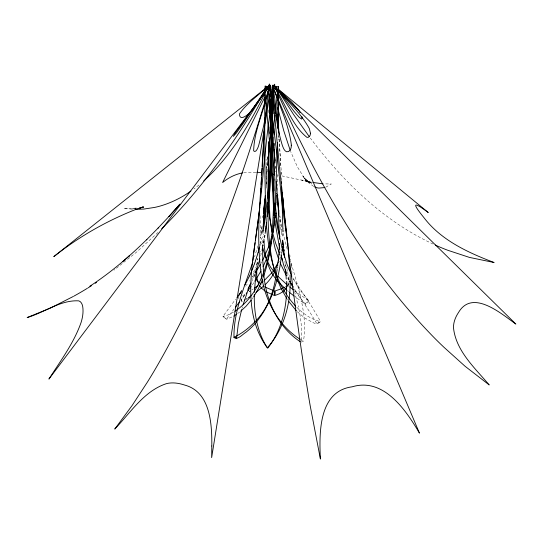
<?xml version="1.0" encoding="UTF-8"?>
<svg xmlns="http://www.w3.org/2000/svg" width="543" height="543" viewBox="0 0 543 543"><rect width="100%" height="100%" fill="white"/><g stroke="black" fill="none" stroke-linecap="round" stroke-linejoin="round"><path stroke-width="0.41" stroke-dasharray="2.71 2.04" d="M260.07 215.768L260.803 235.547L260.905 235.071M278.152 134.406L278.104 139.843M283.894 228.44L283.901 228.026M277.826 174.473L277.609 186.29M262.608 242.925L262.656 240.271M283.874 230.313L283.846 231.556M291.91 273.557L291.863 270.584M262.71 238.153L262.744 236.829M283.779 233.809L283.758 234.216M283.745 234.624L283.717 235.234M267.224 159.452L267.428 156.146M266.077 178.05L266.803 166.294M267.204 159.472L267.421 156.017M266.07 176.808L266.749 166.402M276.815 203.625L276.747 204.521M267.434 169.301L267.197 172.464M266.756 178.05L266.077 186.29M266.749 180.765L266.07 188.713M301.338 340.122C302.315 328.576 300.652 316.983 298.182 305.723M256.975 264.794L257.681 258.624M262.004 226.316L260.823 235.574M261.984 226.777L261.359 231.583M256.839 264.74L257.667 258.482M261.332 231.834L260.857 235.397M260.647 236.904L260.47 238.228L260.647 236.938M262.018 230.47L261.902 230.951M287.776 284.301L288.313 278.959L287.729 271.588M261.312 253.33L260.918 254.939M261.027 234.583L261.142 234.101M260.803 255.4L260.633 256.086M260.694 251.348L260.497 252.081M260.158 253.303L259.954 254.043M242.049 308.234L242.463 306.809M257.959 245.864L254.511 256.92M257.287 263.002L256.724 264.767M280.344 257.104L279.815 258.678M256.561 265.269L256.065 266.796M255.896 267.305L255.644 268.066M255.217 269.348L254.694 270.889M254.518 271.405L252.536 277.134M252.162 278.186L251.789 279.245M254.518 275.097L251.803 281.437M261.95 269.131L261.733 269.559M261.957 261.774L261.135 263.267M289.181 283.107L287.016 286.745L288.985 283.487M244.296 295.304L241.397 300.347L241.425 302.044M287.03 286.582L289.039 283.371M254.477 274.059L253.886 274.934M253.846 282.693L251.884 285.537M253.194 297.428L251.809 299.383M253.588 275.369L253.133 276.027M252.828 276.462L252.522 276.903M308.641 300.713L305.892 304.596L299.641 297.272L294.605 289.982M249.841 280.643L249.515 281.084M247.208 284.199L246.359 285.319M246.02 285.767L245.68 286.215M244.995 294.863L241.676 299.159M234.128 308.886L226.499 319.128L222.901 316.413L235.587 299.247M240.963 300.075L241.499 299.39M288.842 283.555L287.79 284.729M158.027 232.424L136.721 251.972L113.969 270.204M198.908 185.054L193.966 188.903M239.667 312.055L237.569 313.623M285.781 286.412L285.041 286.908M253.119 289.012L251.85 289.874M244.968 294.354L242.402 295.962M242.361 301.541L240.956 299.634M233.429 312.177L227.992 314.947L222.874 316.555L226.479 319.257L232.777 316.61M325.698 187.233L331.366 183.975L323.648 183.88M301.134 342.11L303.456 341.147C305.729 327.748 304.134 314.044 301.433 300.836M243.719 172.722L256.194 172.199M132.051 208.302L136.558 208.132L123.553 208.471L134.026 209.32M136.544 208.132L135.031 208.193L136.205 208.152M265.955 173.176L266.552 173.258M238.974 297.958L238.343 297.639L239.083 298.691M277.758 175.111L278.342 175.219M312.157 182.312L306.557 181.172M281.878 175.891L305.838 181.016M307.976 181.477L301.738 180.059L309.944 182.129L305.628 180.799L311.119 182.733L306.408 180.826L308.763 181.925M306.856 181.287L310.657 182.19M433.151 244.078C383.365 220.926 343.061 181.538 310.372 138.105M307.44 181.233L305.227 180.079L311.634 183.432L304.813 179.333L308.723 182.034M313.725 186.459L308.336 182.55L302.892 176.204L307.752 181.701L304.589 178.443M302.41 340.712L300.747 339.674M294.544 290.627L307.915 300.238L305.22 304.148L295.175 296.865M307.209 180.995L309.3 182.652L304.277 178.369L307.738 181.477M289.175 286.48L287.797 285.367M288.516 291.611L287.756 290.973M297.265 311.709L304.827 318.028L313.114 322.678L316.454 323.981L320.051 321.653L313.813 319.454L307.698 316.23L302.146 312.245L296.648 307.189M304.474 178.226L306.123 180.093M304.114 177.771L297.388 166.871L290.566 151.287M287.79 300.001L287.369 299.369M294.503 289.073L309.646 311.818L317.037 323.967L320.621 321.578L311.94 306.829L292.48 277.378M289.012 280.29L287.159 277.106M287.091 268.439L286.582 267.536M286.453 267.305L284.369 263.477M308.662 300.618L299.641 289.582L292.501 277.561M289.188 279.883L287.118 275.091M279.604 261.692L279.421 261.244M254.538 276.611L253.174 271.31M291.163 263.117L297.802 285.883L301.311 300.252M290.844 262.059L290.539 261M294.557 291.415L298.053 305.139M287.138 249.047L283.724 235.696M280.493 252.434L280.337 251.714M281.695 226.587L279.638 215.917M289.813 255.02L290.071 256.52M261.862 243.712L261.733 242.925M290.491 259.079L290.634 259.975M290.715 260.511L290.77 260.864M287.423 269.382L287.471 269.728M281.688 234.705L280.324 224.856M287.525 270.068L287.573 270.407M287.62 270.747L287.688 271.256M291.197 263.789L291.286 264.461M291.326 264.794L291.693 268.161M279.876 221.361L279.652 219.481M268.269 109.937L268.778 114.322M281.674 231.881L279.916 215.931M284.905 261.258L285.061 262.907M274.894 179.59L274.982 180.527L274.894 176.855M285.116 263.457L285.408 266.776M278.776 135.662L278.966 138.187M275.566 167.753L275.457 166.307M279.041 139.11L281.478 174.466M277.616 187.688L277.819 190.729M275.898 162.214L275.572 157.226M275.104 166.253L275.464 171.669M281.688 177.704L281.865 180.473M275.579 157.965L275.817 162.194M279.299 139.246L280.785 167.719M281.002 172.036L281.118 174.323M279.645 220.92L279.665 221.368M266.756 184.247L266.07 159.126M263.803 234.875L263.789 234.23"/><path stroke-width="0.81" d="M262.588 244.791L262.771 260.199L263.654 273.17M267.801 197.951L268.826 141.356M278.226 124.714L277.853 89.738L273.618 88.346L273.407 91.563M278.287 100.143L278.287 86.602L273.767 87.294L273.509 91.557M264.787 106.089L264.706 89.819L269.253 88.889L269.24 88.142L264.712 89.133L268.873 134.06L274.914 212.089L277.459 227.463L282.496 249.549L287.057 264.441L291.869 276.258M263.776 227.327L264.841 198.989M273.55 93.708L273.618 88.346M278.281 100.665L277.744 128.073M282.93 231.875L281.722 187.036M264.774 100.041L264.78 99.518M264.767 100.306L264.706 123.56M269.056 143.902L269.077 142.504M269.023 146.23L268.737 186.059M254.314 294.347C253.907 312.714 257.104 331.753 267.095 347.466C244.968 317.2 250.065 277.507 255.054 242.748M277.466 142.436L275.396 202.064L273.468 227.66M279.373 243.339L279.353 244.133M282.903 233.741L282.849 235.872M273.665 91.584L273.767 87.294M272.634 117.451L272.857 108.213M272.314 131.352L272.186 136.51M279.34 244.662L279.285 246.536M270.176 96.444L270.421 88.943L268.256 91.536L264.95 120.906M270.102 99.036L269.647 113.311M272.912 106.068L273.014 102.98M272.097 139.789L270.231 185.726L267.556 215.836M254.368 292.297L256.282 269.158M260.307 203.435L260.368 201.643M265.004 89.989L265.147 85.998L269.382 87.097L269.416 90.382M262.853 233.151L264.577 199.797M270.204 101.874L269.851 111.491M236.762 337.631L236.741 338.201L233.965 337.006C233.734 310.854 244.642 286.365 252.794 262.052M270.502 93.179L270.767 86.412L269.301 83.948L268.799 87.26M274.738 208.879L274.561 213.161M279.265 247.072L279.224 248.137M260.688 193.532L260.918 188.536M277.317 194.652L276.862 202.96M286.419 295.039L286.514 286.317M279.204 248.674L279.136 250.018M273.217 95.018L270.299 173.475L267.285 216.677M282.679 240.434L282.57 242.585M256.71 267.964L256.785 277.548L258.746 284.26M261.122 184.423L261.454 178.002M271.907 96.987L270.142 132.879M236.816 336.484L238.336 323.804L241.642 309.666M261.617 175.009L261.998 168.099M262.086 166.484L262.541 158.42M271.975 95.772L272.579 86.493L274.744 84.199L274.337 86.31M279.109 250.561L278.858 254.341M262.554 158.189L264.59 125.671M269.837 133.897L272.233 89.025L273.699 91.787L274.867 99.009L278.254 128.99M282.536 243.128L282.421 245.015M269.593 138.058L267.733 165.405M286.344 296.505C285.027 314.94 279.299 333.626 267.672 348.219L267.373 347.737C283.582 329.587 290.627 304.65 290.159 280.622M269.559 142.449L267.977 165.174M263.62 141.513C262.255 187.091 254.328 233.517 262.065 278.993C266.287 302.946 279.217 325.97 300.041 339.219M263.708 140.243L264.169 133.653M253.018 260.362L253.316 256.839M264.285 132.132L264.509 129.085M282.326 246.366L282.285 246.909M264.712 124.082L264.828 122.494M270.998 162.513L270.136 173.468M271.127 160.884L273.034 137.169M278.817 254.884L278.634 257.056M269.905 176.265L269.599 179.76M272.219 232.295C274.134 202.661 274.48 172.912 274.059 143.223M282.048 249.889L282 250.432M265.249 195.697L263.477 213.542M272.016 234.61L272.063 234.094M278.579 257.599L278.335 260.056M281.871 251.789L281.824 252.332M265.093 199.125L263.626 213.08M271.839 236.409L271.887 235.893M273.645 225.888L273.557 226.77M253.384 256.113L253.866 251.83M281.769 252.875L281.715 253.418M275.016 115.062C270.176 152.929 269.613 191.265 263.321 228.942M275.199 113.297L277.853 89.738M271.704 237.691L271.48 239.748M275.993 212.965L275.898 213.847M281.566 254.776L281.505 255.325M263.219 215.89L263.09 217.057M278.817 257.884L278.213 261.149M278.036 88.774L278.287 86.602M273.319 228.983L273.163 230.307M279.373 253.873L279.231 255.027M281.444 255.868L281.383 256.411M263.314 215.802L263.084 217.784M273.278 230.056L273.339 229.546M260.382 202.485L260.294 203.231M275.722 215.395L275.613 216.277M281.322 256.954L281.254 257.504M253.886 251.64L258.196 219.834M266.593 222.847L265.16 233.375M259.812 207.222L259.344 210.976M271.242 241.805L271.011 243.603M273.109 230.748L272.912 232.289M273.061 231.854L272.898 233.137M281.186 258.047L281.084 258.862M259.282 211.485L258.801 215.266M275.559 216.718L275.477 217.376M277.785 264.712L277.602 266.084M258.733 215.775L258.23 219.582M281.009 259.411L280.941 259.954M272.878 232.506L273.889 227.442M280.867 260.504L280.792 261.047M256.479 232.452C263.396 185.713 264.604 138.207 273.699 91.787M255.42 240.101L256.296 233.775M258.516 252.325L258.739 250.73M258.848 249.943L259.289 246.787M270.733 245.66L270.665 246.169M277.419 267.455L277.337 268.004M270.597 108.987L271.262 104.405M280.717 261.597C277.534 283.351 270.197 305.173 256.133 322.372M272.695 233.823L272.572 234.705M278.81 259.697L275.029 248.226L272.443 236.476M275.023 220.668L274.249 225.481M270.475 247.452L270.4 247.968M277.14 269.376L277.059 269.925M271.446 103.204L272.158 98.65M272.505 235.139L272.335 236.232M270.326 248.477L269.477 253.595M276.978 270.475L276.849 271.296M266.253 225.006L266.328 224.53M264.78 235.798L264.862 235.316M276.76 271.846L276.625 272.667M266.029 226.417L266.104 225.949M272.267 236.673L269.932 247.954M265.785 211.403L265.147 215.184M264.624 236.768L264.706 236.28M265.873 227.368L265.955 226.893M264.461 237.732L264.543 237.25M271.615 241.859L271.527 242.368M276.536 273.217L276.401 274.039M265.636 228.786L265.513 229.492M271.439 242.877L271.351 243.393M276.306 274.588L276.061 275.959M282.319 248.911L282.075 250.221M271.262 243.902L271.174 244.411M263.063 230.381L263.151 229.899M265.255 230.918L265.344 230.442M274.167 225.915L273.971 227.008M264.801 217.085L264.889 216.609M262.893 231.338L262.982 230.863M263.789 241.574L263.878 241.092M269.382 254.11L269.192 255.129M271.079 244.92L270.55 247.723M275.959 276.509C273.224 293.648 266.796 310.664 253.954 322.807C248.09 328.746 241.296 333.809 233.768 337.441C237.515 340.542 242.436 334.312 246.183 332.112C249.508 329.425 252.59 326.445 255.4 323.228M263.701 242.049L263.565 242.769M264.448 218.985L264.536 218.51M269.097 255.638L268.846 256.914M264.081 220.886L264.169 220.41M263.104 245.144L262.961 245.857M270.448 248.232L269.925 250.771M263.789 222.318L263.891 221.843M264.312 235.906L264.163 236.626M268.744 257.423L266.314 267.767L263.375 277.113M278.294 260.681C276.53 269.837 271.86 278.349 265.072 284.749M261.339 239.158L261.441 238.689M262.425 248.45L262.221 249.386M269.817 251.28L269.477 252.8M262.12 249.855L262.011 250.316M260.823 241.492L260.667 242.192M269.362 253.303L268.826 255.577M260.559 242.653L260.396 243.352M272.654 233.293L269.627 244.045M260.124 244.506L259.961 245.198M268.704 256.079C263.545 277.242 253.642 298.935 234.861 311.275M259.33 247.717L259.038 248.85M258.739 249.977L258.434 251.104M269.593 249.244L266.735 258.244L263.117 266.783M259.853 259.025L259.669 259.697M258.122 252.224L258 252.665M259.54 260.145L259.289 261.034M257.871 253.113L257.742 253.554M259.16 261.475L258.97 262.14M257.613 253.995L257.484 254.436M257.355 254.877L257.226 255.319M258.841 262.581L258.577 263.457M257.097 255.753L256.961 256.194M243.06 304.813L249.413 285.93M258.441 263.891L258.108 264.977M256.832 256.629L256.696 257.063M256.561 257.497L256.425 257.925M257.973 265.412L257.484 266.912M256.289 258.359L256.079 259.004M255.943 259.432L255.801 259.853M255.665 260.28L255.448 260.911M257.348 267.332L256.778 269.023M255.305 261.332L255.095 261.964M254.952 262.384L254.735 263.009M270.258 86.473L270.645 85.366L270.014 86.649M256.629 269.437L255.821 271.704M269.043 245.755L262.527 260.701M254.586 263.423L254.368 264.041M249.508 285.659L249.8 284.851M254.219 264.448L253.92 265.269M253.771 265.67L253.466 266.477M255.672 272.111L255.515 272.518M253.316 266.878L252.936 267.875M262.568 279.272L258.448 288.53L253.73 296.627M238.418 296.193L241.628 290.553M252.78 268.269L252.312 269.443M252.156 269.83L251.606 271.167M251.443 271.548L250.968 272.674M250.805 273.041L250.323 274.14M286.989 286.684L283.731 291.062M250.16 274.507L249.671 275.579M278.308 262.445L272.796 271.663M249.508 275.932L249.183 276.631M249.02 276.978L248.694 277.663M267.977 86.961L268.622 85.611L267.862 86.86M251.144 282.828L248.463 288.123M248.531 278.002L244.913 284.96M264.651 93.851C248.884 125.616 230.286 156.913 203.754 180.928M264.753 97.285L222.616 182.529C228.304 177.805 235.085 174.289 242.388 172.952M260.945 271.052L254.871 281.172M248.219 288.564L247.907 289.141M260.409 264.556L256.058 271.67M264.746 91.163C235.852 140.773 202.383 188.116 161.699 228.807M265.948 89.1L266.749 87.728L265.527 89.636M264.903 91.692L255.801 105.261M264.719 90.912L243.59 122.894L236.334 133.062L233.361 136.354L235.092 133.15A20.709 2.342 -51.5 0 1 235.628 132.356L267.597 88.814L48.911 379.075C60.538 360.824 73.889 343.04 81.104 322.413C82.488 317.988 83.296 313.325 82.957 308.682C82.746 305.723 82.007 302.01 78.857 300.87C60.572 299.729 44.166 312.666 27.15 317.546L50.282 308.152L73.366 296.424M251.104 286.636L250.791 287.077M249.99 288.177L249.346 289.059M248.694 289.948L248.199 290.614M255.319 105.919L254.28 107.29M246.529 292.84L246.189 293.288M251.097 300.333L246.169 306.123L240.793 311.153M235.397 307.243L239.714 301.677M237.026 297.388L240.257 293.24M240.434 293.01L240.793 292.555M240.97 292.324L241.323 291.869M253.771 107.942C252.644 110.847 239.721 123.519 239.429 114.111A20.709 9.767 -8.7 0 1 239.701 113.541C247.146 102.898 258.292 95.439 267.685 86.67L53.791 256.656C79.414 236.232 108.342 219.929 138.737 208.295M272.314 272.281L264.122 280.65M179.685 204.426L168.921 216.548L180.045 204.025M158.054 228.128L169.267 216.141M146.474 239.843L158.447 227.734M146.888 239.429C129.288 256.676 110.473 272.796 89.792 286.256M263.837 285.93L256.106 292.317M128.915 256.221L129.22 255.957L122.901 261.421M263.097 281.525L260.416 283.69M283.174 291.516L279.611 293.688L274.996 295.494L275.274 290.892L281.505 288.761M258.156 285.421L254.368 288.15M190.898 191.116C181.586 197.652 171.283 202.824 160.341 206.001A294.021 145.32 66.3 0 1 154.273 207.48L143.888 209.055L135.506 209.367M250.635 296.193L249.997 296.621M249.563 296.912L249.135 297.197M236.443 314.397L233.728 316.08M95.242 283.27L96.559 282.394M250.126 291.028L249.251 291.605M248.701 297.489L248.26 297.774M247.16 298.494L246.04 299.22M90.423 286.378L91.652 285.598M244.907 299.946L244.445 300.231M87.912 287.953L89.805 286.772M284.26 287.383L282.041 288.523M74.031 296.064L77.887 293.906A294.021 240.006 2.3 0 0 87.26 288.353M139.381 208.383L143.047 207.087L141.418 207.657M139.822 208.22L140.705 207.908M141.811 207.514L143.603 206.971L139.51 207.86M324.741 187.573L318.938 188.075A294.021 58.8 -81.7 0 1 316.481 187.6L314.682 186.921M256.825 172.24L261.746 172.654M322.956 183.839L312.965 182.468M268.344 173.516L269.518 173.699M270.699 173.882L273.645 174.378M273.4 290.485L274.568 290.865L274.337 295.473L266.409 291.903M272.824 290.288L265.283 287.179M435.337 245.09L438.751 246.61A294.021 218.639 -38.1 0 0 447.88 250.303L469.464 257.416L494.096 262.513C468.324 252.739 441.405 240.44 424.178 217.953C417.289 209.36 407.372 196.851 428.257 212.523L278.355 89.269M264.142 286.568L263.063 285.951M265.249 291.184L261.862 288.476L259.371 285.36M272.274 109.367L270.122 107.541M300.123 341.622C277.473 326.648 265.812 299.824 263.681 273.448M260.959 284.552L260.62 284.301M293.478 289.826L289.772 286.955M294.123 296.064L289.67 292.562M276.068 87.396L274.249 85.896L275.471 86.982M287.023 284.729L277.677 276.109M287.009 290.335L279.306 282.978M259.323 283.242L255.997 279.421M278.98 90.124L291.564 102.043L298.589 110.134A20.709 6.394 70.4 0 1 299.105 110.881L299.845 112.055M296.254 310.684L288.645 301.256M295.65 306.15C263.491 271.534 266.056 220.417 264.977 176.461L264.712 124.856M279.007 282.652L278.573 282.163M276.183 274.486L270.584 267.19L266.301 259.208M278.281 281.837L276.618 279.876M275.837 278.885C266.851 267.726 264.36 253.038 263.925 239.103M309.232 136.585L293.485 114.356L278.749 91.428M278.321 90.219L294.068 111.444L298.955 117.064L301.65 119.087L302.112 118.469L301.813 116.514M276.659 87.844L275.83 86.656L276.665 88.02M286.813 298.514L281.043 288.414L276.923 278.783M292.996 286.745L289.697 281.437M299.974 112.258L300.204 112.672M292.989 287.254L289.731 281.03M286.399 275.749L280.154 263.016M282.652 260.117L282.211 259.221M282.102 258.997L281.043 256.771M279.367 252.997L275.668 243.271L272.701 233.123M265.846 258.135L262.534 247.194M286.466 273.421L283.534 264.631L281.023 254.823M290.227 150.384L283.765 130.761L277.697 107.792M276.489 277.541C268.765 253.282 267.991 227.537 267.801 202.288M284.342 255.997L282.109 246.99M272.321 231.576L269.973 219.827L268.29 207.087M272.98 86.629L272.667 85.129L272.905 86.5M279.835 249.305L274.093 216.99M279.896 236.694L279.516 234.752M279.38 234.026L276.944 219.155L275.029 203.068M269.905 87.104L269.45 84.715L270.821 87.206L272.362 118.143M270.122 88.305L271.778 97.964M272.41 236.721L269.993 218.171L268.866 195.236M268.256 91.536L272.348 117.322L277.168 156.201L282.659 208.994L287.525 241.852M287.627 242.477L287.919 244.133M284.057 249.604L284.267 250.866M283.731 247.696L282.638 240.956M278.824 211.112L276.57 195.161M271.853 98.446L273.02 106.245M265.425 88.02L265.242 86.697L269.43 87.857L269.606 90.477M275.125 87.084C275.349 82.774 271.425 88.027 272.695 90.314M276.428 193.98L276.373 193.505M285.455 223.024L285.896 226.92M282.625 240.155L284.559 257.715M284.81 217.349L284.322 213.005M284.899 218.123L285.333 221.985M285.985 227.7L286.433 231.63M286.555 232.682L286.847 235.329M279.095 214.756L279.15 215.232M284.26 212.496L283.208 202.892M287.084 237.447L287.206 238.513M278.993 213.806L276.122 181.267M287.41 240.386L287.525 241.459M287.641 242.531L288.061 246.583M283.181 202.641L282.706 198.134M273.957 215.747L271.561 170.773L269.776 99.064M270.149 127.089L274.473 175.117M288.143 247.404L289.901 270.258M278.287 129.451L278.471 131.752M285.638 269.559L286.263 279.15M273.944 190.62L272.023 157.144L270.645 117.648M270.421 88.943L272.382 131.094L274.894 163.049M277.738 114.159L279.027 134.392M274.493 153.289L274.235 149.678M273.944 145.348L273.828 143.664M282.604 192.398L282.631 192.86M282.896 197.401L283.351 206.164M274.161 134.345L273.95 130.517M269.396 90.878L269.28 88.889L269.308 90.986M277.656 194.74L277.738 196.254M277.819 197.774L279.38 235.424M273.923 130.035L273.652 124.517L273.699 130.048M281.478 181.688L281.546 183.215M272.525 95.826L273.21 113.677M272.498 95.358L272.233 89.025M286.365 281.43L286.392 282.007M270.149 101.704L270.468 111.471M286.412 282.577L286.439 283.439M286.46 284.016L286.507 285.74M273.129 106.258L273.027 102.79M270.529 113.616L270.543 114.091M290.077 275.131L290.091 275.708M274.344 149.705L274.486 155.76M290.105 276.278L290.118 276.855M290.125 277.439L290.138 278.301M290.145 278.878L290.152 280.039M279.394 236.734L279.407 239.103M291.286 145.185C291.584 147.954 290.071 152.434 286.575 151.748C284.179 150.757 283.371 147.927 282.455 145.755C276.835 127.843 275.267 108.953 272.45 90.484C281.389 192.059 291.679 293.62 308.241 394.272A294.021 48.028 83.3 0 0 310.243 406.028L320.397 459.052C319.155 433.681 318.354 391.259 352.102 386.826C383.752 377.229 405.852 410.046 419.447 433.117L274.093 89.765C280.236 107.629 288.713 125.148 291.245 144.031A20.709 19.765 62.7 0 1 291.286 145.185M211.804 446.013L211.648 457.606L270.448 90.192L263.484 126.695L258.57 145.924A20.709 10.799 -78.5 0 1 258.169 146.977C257.626 148.49 255.644 153.18 253.642 150.886C254.192 130.048 264.319 110.168 268.452 89.9C239.606 187.213 205.417 283.955 153.73 371.745A294.021 153.954 -64.2 0 1 147.302 382.272L132.105 405.533L114.756 429.065C130.415 412.863 144.051 390.865 166.592 383.602C172.518 382.163 178.749 383.107 184.457 385.007C210.562 391.788 212.001 424.273 211.804 446.013M310.433 133.205C310.548 135.126 309.259 137.983 306.924 137.345C291.876 125.372 285.998 104.711 275.735 89.038C316.06 179.326 365.195 267.645 435.065 338.594A294.021 213.827 41.5 0 0 443.998 347.31L465.107 366.294L489.202 384.939C475.071 368.154 455.896 350.961 453.5 327.796C453.357 322.264 455.516 316.942 458.563 312.415C472.654 288.469 502.085 314.377 515.85 324.049L275.783 87.851C287.213 100.876 300.544 112.815 309.055 128.1A20.709 17.804 -82.1 0 1 309.503 129.119L310.433 133.205"/></g></svg>
